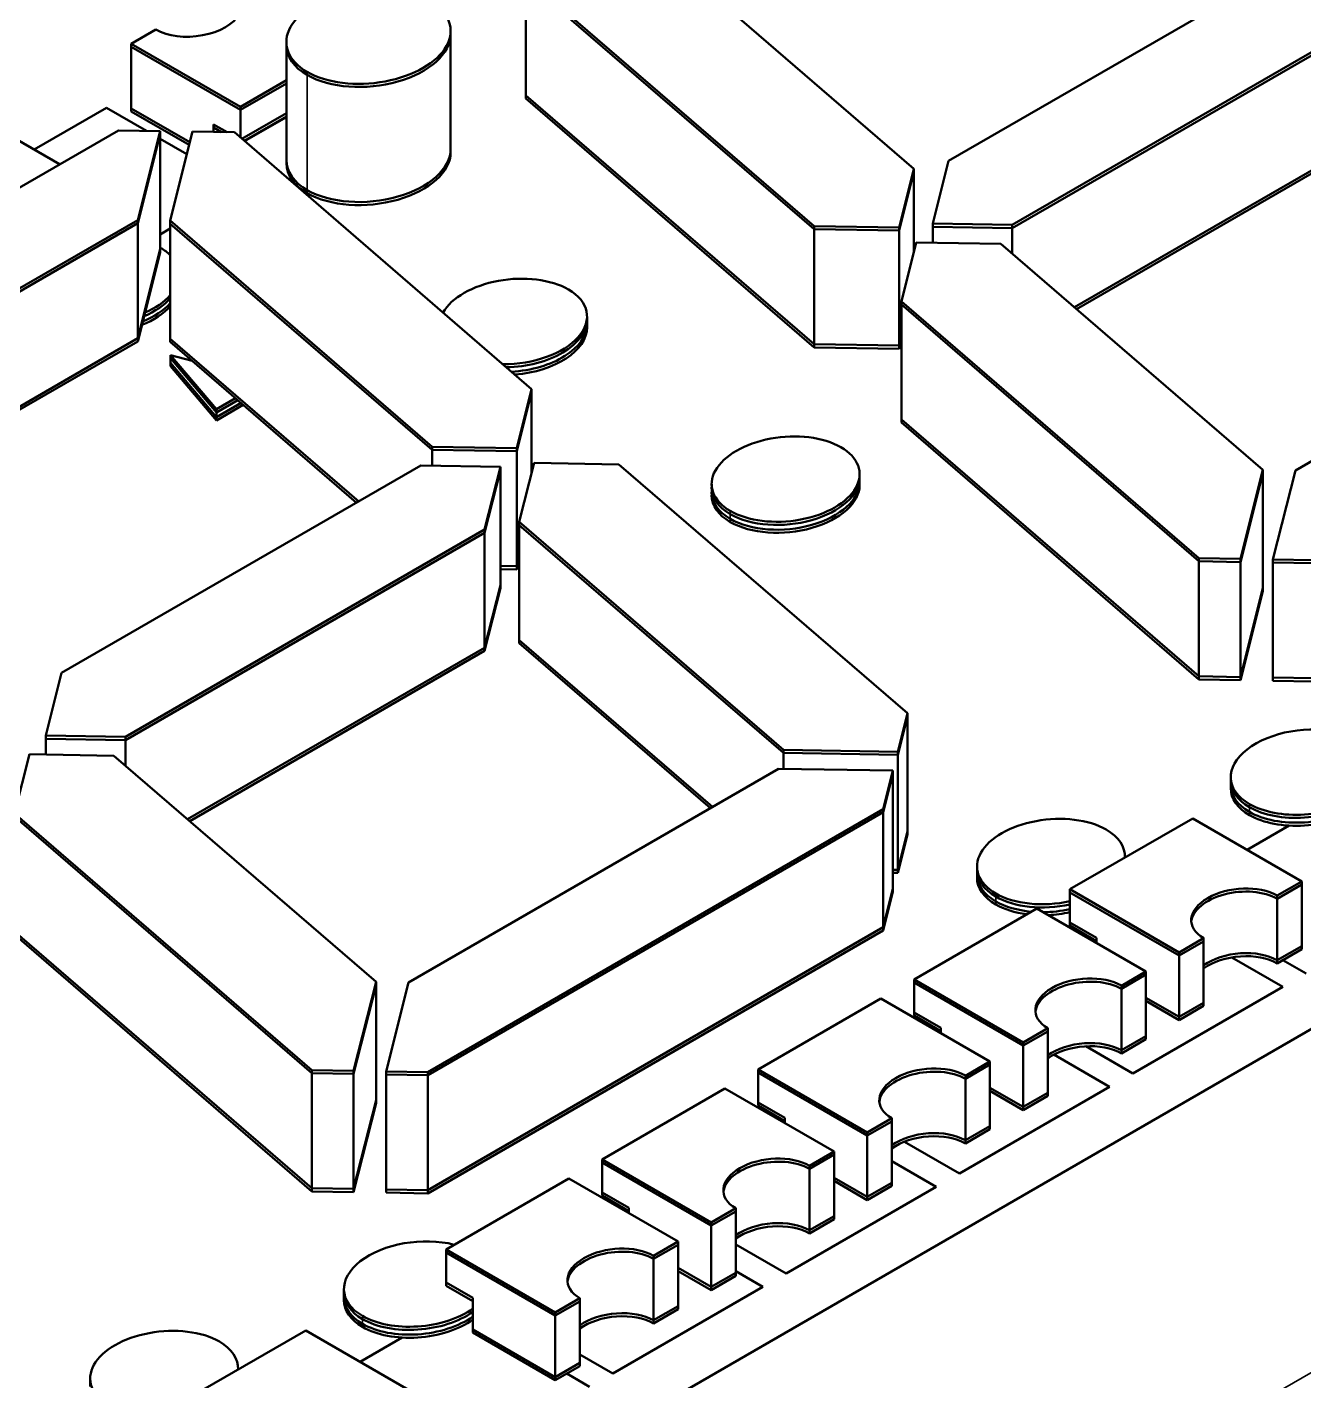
# Model space of a CAD drawing. Header units: inches. Extents: x -24.6 to 49, y -43 to 20.8.
# Drawn here: x -17.941 to -16.378, y 15.449 to 17.106 of the extents above; entities that cross this region are included whole.
import ezdxf

# ---------------------------------------------------------------- set-up
doc = ezdxf.new("R2010")
doc.units = ezdxf.units.IN
doc.header["$MEASUREMENT"] = 0
doc.layers.add('Visible (ANSI)', color=7, linetype='Continuous', lineweight=50)
doc.layers.add('Visible Narrow (ANSI)', color=7, linetype='Continuous', lineweight=35)

msp = doc.modelspace()

# ---------------------------------------------------------------- linework, layer by layer
at = {"layer": 'Visible (ANSI)'}
for p, q in [((-17.179, 17.212), (-16.8555, 16.9328)), ((-16.8132, 16.9423), (-16.3735, 17.1962)), ((-16.9776, 16.8626), (-17.3308, 17.1671)), ((-17.3308, 17.1671), (-17.3308, 17.0225)), ((-16.9776, 16.8587), (-17.3308, 17.1633)), ((-17.3308, 17.1633), (-17.3308, 17.0186)), ((-16.2954, 17.1179), (-16.7351, 16.864)), ((-16.2954, 17.114), (-16.7351, 16.8601)), ((-17.8137, 17.0858), (-17.7836, 17.1032)), ((-17.4227, 17.1016), (-17.4227, 16.9569)), ((-17.4227, 17.0978), (-17.4227, 16.9531)), ((-17.6801, 17.0087), (-17.8137, 17.0858)), ((-17.8137, 17.0858), (-17.8137, 17.0067)), ((-17.6801, 17.0048), (-17.8137, 17.082)), ((-17.8137, 17.082), (-17.8137, 17.0029)), ((-17.6238, 17.088), (-17.6238, 16.9433)), ((-17.6238, 17.0841), (-17.6238, 16.9395)), ((-17.6801, 17.0087), (-17.6238, 17.0412)), ((-17.6801, 17.0048), (-17.6238, 17.0373)), ((-17.6801, 16.971), (-17.6801, 17.0087)), ((-17.3308, 17.0225), (-16.9776, 16.7179)), ((-17.3308, 17.0186), (-16.9776, 16.714)), ((-17.9325, 16.9562), (-17.8438, 17.0074)), ((-17.8438, 17.0074), (-17.7949, 16.9792)), ((-17.8137, 17.0067), (-17.7418, 16.9652)), ((-17.8137, 17.0029), (-17.7426, 16.9619)), ((-17.6801, 16.971), (-17.6801, 17.0048)), ((-17.6238, 17.0007), (-17.6781, 16.9693)), ((-17.6238, 16.9968), (-17.6754, 16.967)), ((-17.6238, 16.996), (-17.6749, 16.9665)), ((-18.3869, 16.6579), (-17.8294, 16.9798)), ((-17.9014, 16.9382), (-17.9854, 16.9867)), ((-17.8294, 16.9798), (-17.7783, 16.9789)), ((-17.7783, 16.9789), (-17.8058, 16.8699)), ((-17.7783, 16.9751), (-17.8058, 16.8661)), ((-17.7783, 16.9789), (-17.7783, 16.8343)), ((-17.7783, 16.9751), (-17.7783, 16.8304)), ((-17.766, 16.8693), (-17.7385, 16.9783)), ((-17.7385, 16.9783), (-17.6874, 16.9774)), ((-17.7128, 16.9778), (-17.7128, 16.9871)), ((-17.7128, 16.9871), (-17.6963, 16.9775)), ((-17.7128, 16.9778), (-17.7128, 16.9832)), ((-17.7128, 16.9832), (-17.7032, 16.9777)), ((-17.6874, 16.9774), (-17.3235, 16.6629)), ((-17.7783, 16.9696), (-17.7455, 16.9507)), ((-16.659, 16.7632), (-16.2954, 16.9732)), ((-16.6564, 16.7609), (-16.2954, 16.9693)), ((-16.8325, 16.8656), (-16.8132, 16.9423)), ((-16.8555, 16.9328), (-16.8737, 16.8608)), ((-16.8555, 16.929), (-16.8737, 16.857)), ((-16.8555, 16.9328), (-16.8555, 16.8309)), ((-16.8555, 16.929), (-16.8555, 16.8309)), ((-17.8058, 16.8699), (-18.2589, 16.6083)), ((-17.8058, 16.8661), (-18.2589, 16.6045)), ((-17.8058, 16.7253), (-17.8058, 16.8699)), ((-17.8058, 16.7214), (-17.8058, 16.8661)), ((-17.766, 16.8595), (-17.7783, 16.8523)), ((-17.4452, 16.5924), (-17.766, 16.8693)), ((-17.766, 16.8693), (-17.766, 16.7246)), ((-17.4452, 16.5886), (-17.766, 16.8654)), ((-17.766, 16.8654), (-17.766, 16.7208)), ((-16.8737, 16.8608), (-16.9776, 16.8626)), ((-16.9776, 16.8626), (-16.9776, 16.7179)), ((-16.8737, 16.857), (-16.9776, 16.8587)), ((-16.9776, 16.8587), (-16.9776, 16.714)), ((-16.8737, 16.8608), (-16.8737, 16.7162)), ((-16.7351, 16.864), (-16.8325, 16.8656)), ((-16.8325, 16.8656), (-16.8325, 16.8423)), ((-16.7351, 16.8601), (-16.8325, 16.8618)), ((-16.8325, 16.8618), (-16.8325, 16.8423)), ((-16.7351, 16.864), (-16.7351, 16.8288)), ((-16.7351, 16.8601), (-16.7351, 16.8288)), ((-16.8737, 16.857), (-16.8737, 16.7123)), ((-16.8708, 16.7704), (-16.8526, 16.8426)), ((-16.8526, 16.8426), (-16.7491, 16.8409)), ((-17.8058, 16.7253), (-17.7783, 16.8343)), ((-17.8058, 16.7214), (-17.7783, 16.8304)), ((-16.7491, 16.8409), (-16.4283, 16.5641)), ((-16.3885, 16.5634), (-15.9354, 16.825)), ((-16.5068, 16.4559), (-16.8708, 16.7704)), ((-16.8708, 16.7704), (-16.8708, 16.6257)), ((-16.5068, 16.4521), (-16.8708, 16.7665)), ((-16.8708, 16.7665), (-16.8708, 16.6219)), ((-17.2557, 16.7424), (-17.2557, 16.752)), ((-17.2557, 16.7385), (-17.2557, 16.7482)), ((-16.8737, 16.7162), (-16.8708, 16.7276)), ((-18.1781, 16.5103), (-17.8058, 16.7253)), ((-18.1754, 16.508), (-17.8058, 16.7214)), ((-17.766, 16.7246), (-17.5352, 16.5255)), ((-17.766, 16.7208), (-17.5379, 16.5239)), ((-16.9776, 16.7179), (-16.8737, 16.7162)), ((-16.9776, 16.714), (-16.8737, 16.7123)), ((-16.8737, 16.7123), (-16.8708, 16.7238)), ((-17.7655, 16.695), (-17.7655, 16.7047)), ((-17.7655, 16.7047), (-17.7389, 16.6974)), ((-17.7094, 16.6382), (-17.7655, 16.7047)), ((-17.7655, 16.6912), (-17.7655, 16.7008)), ((-17.7094, 16.6344), (-17.7655, 16.7008)), ((-17.7655, 16.695), (-17.7094, 16.6286)), ((-17.7655, 16.6912), (-17.7094, 16.6247)), ((-17.3235, 16.6629), (-17.3417, 16.5907)), ((-17.3235, 16.5611), (-17.3235, 16.6629)), ((-17.686, 16.6517), (-17.7094, 16.6382)), ((-17.6833, 16.6494), (-17.7094, 16.6344)), ((-17.7094, 16.6286), (-17.6793, 16.646)), ((-17.7094, 16.6247), (-17.6766, 16.6436)), ((-17.3235, 16.6591), (-17.3417, 16.5868)), ((-17.3235, 16.5611), (-17.3235, 16.6591)), ((-17.7094, 16.6382), (-17.7094, 16.6286)), ((-17.7094, 16.6344), (-17.7094, 16.6247)), ((-15.0705, 16.6291), (-17.6846, 15.1199)), ((-16.8708, 16.6257), (-16.5068, 16.3113)), ((-16.8708, 16.6219), (-16.5068, 16.3074)), ((-17.3417, 16.5907), (-17.4452, 16.5924)), ((-17.4452, 16.5924), (-17.4452, 16.5691)), ((-17.3417, 16.5868), (-17.4452, 16.5886)), ((-17.4452, 16.5886), (-17.4452, 16.5691)), ((-17.3417, 16.5907), (-17.3417, 16.446)), ((-17.3417, 16.5868), (-17.3417, 16.4422)), ((-17.8989, 16.3155), (-17.4592, 16.5693)), ((-17.4592, 16.5693), (-17.3617, 16.5677)), ((-17.3617, 16.5677), (-17.3811, 16.491)), ((-17.3617, 16.5639), (-17.3811, 16.4871)), ((-17.3617, 16.5677), (-17.3617, 16.4231)), ((-17.3617, 16.5639), (-17.3617, 16.4192)), ((-17.3388, 16.5003), (-17.3206, 16.5725)), ((-17.3206, 16.5725), (-17.2167, 16.5708)), ((-17.2167, 16.5708), (-16.8634, 16.2662)), ((-16.4283, 16.5641), (-16.4558, 16.4551)), ((-16.4283, 16.5602), (-16.4558, 16.4512)), ((-16.4283, 16.5641), (-16.4283, 16.4194)), ((-16.4283, 16.5602), (-16.4283, 16.4155)), ((-16.416, 16.4544), (-16.3885, 16.5634)), ((-17.1031, 16.537), (-17.1031, 16.5467)), ((-16.9221, 16.5493), (-16.9221, 16.5589)), ((-16.9221, 16.5454), (-16.9221, 16.555)), ((-17.1031, 16.5331), (-17.1031, 16.5428)), ((-17.0153, 16.2213), (-17.3388, 16.5003)), ((-17.3388, 16.5003), (-17.3388, 16.3556)), ((-17.0153, 16.2175), (-17.3388, 16.4964)), ((-17.3388, 16.4964), (-17.3388, 16.3517)), ((-17.3811, 16.491), (-17.8208, 16.2371)), ((-17.3811, 16.4871), (-17.8208, 16.2333)), ((-17.3811, 16.3463), (-17.3811, 16.491)), ((-17.3811, 16.3425), (-17.3811, 16.4871)), ((-17.3617, 16.4464), (-17.3417, 16.446)), ((-17.3417, 16.446), (-17.3388, 16.4575)), ((-17.3417, 16.4422), (-17.3388, 16.4536)), ((-16.4558, 16.4551), (-16.5068, 16.4559)), ((-16.5068, 16.4559), (-16.5068, 16.3113)), ((-16.4558, 16.4512), (-16.5068, 16.4521)), ((-16.5068, 16.4521), (-16.5068, 16.3074)), ((-16.4558, 16.4551), (-16.4558, 16.3104)), ((-16.4558, 16.4512), (-16.4558, 16.3066)), ((-16.3649, 16.4536), (-16.416, 16.4544)), ((-16.416, 16.4544), (-16.416, 16.3098)), ((-16.3649, 16.4497), (-16.416, 16.4506)), ((-16.416, 16.4506), (-16.416, 16.3059)), ((-17.3617, 16.4425), (-17.3417, 16.4422)), ((-17.3811, 16.3463), (-17.3617, 16.4231)), ((-17.3811, 16.3425), (-17.3617, 16.4192)), ((-16.4558, 16.3104), (-16.4283, 16.4194)), ((-16.4558, 16.3066), (-16.4283, 16.4155)), ((-17.7448, 16.1364), (-17.3811, 16.3463)), ((-17.3388, 16.3556), (-17.102, 16.1514)), ((-17.3388, 16.3517), (-17.1046, 16.1499)), ((-17.7421, 16.1341), (-17.3811, 16.3425)), ((-17.9182, 16.2388), (-17.8989, 16.3155)), ((-16.5068, 16.3113), (-16.4558, 16.3104)), ((-16.5068, 16.3074), (-16.4558, 16.3066)), ((-16.416, 16.3098), (-16.3649, 16.3089)), ((-16.416, 16.3059), (-16.3649, 16.3051)), ((-16.8634, 16.2662), (-16.8753, 16.219)), ((-16.8634, 16.2623), (-16.8753, 16.2152)), ((-16.8634, 16.1216), (-16.8634, 16.2662)), ((-16.8634, 16.1177), (-16.8634, 16.2623)), ((-17.8208, 16.2371), (-17.9182, 16.2388)), ((-17.9182, 16.2388), (-17.9182, 16.2154)), ((-17.8208, 16.2333), (-17.9182, 16.2349)), ((-17.9182, 16.2349), (-17.9182, 16.2154)), ((-17.8208, 16.2371), (-17.8208, 16.202)), ((-17.8208, 16.2333), (-17.8208, 16.202)), ((-17.9565, 16.1435), (-17.9383, 16.2158)), ((-17.9383, 16.2158), (-17.8348, 16.2141)), ((-17.8348, 16.2141), (-17.514, 15.9372)), ((-16.8753, 16.219), (-17.0153, 16.2213)), ((-17.0153, 16.2213), (-17.0153, 16.198)), ((-16.8753, 16.2152), (-17.0153, 16.2175)), ((-17.0153, 16.2175), (-17.0153, 16.198)), ((-16.8753, 16.219), (-16.8753, 16.0744)), ((-16.8753, 16.2152), (-16.8753, 16.0705)), ((-17.4742, 15.9365), (-17.0211, 16.1981)), ((-17.0211, 16.1981), (-16.8812, 16.1958)), ((-16.8812, 16.1958), (-16.8931, 16.1486)), ((-16.8812, 16.1958), (-16.8812, 16.0512)), ((-16.8812, 16.1919), (-16.8931, 16.1448)), ((-16.8812, 16.1919), (-16.8812, 16.0473)), ((-16.4676, 16.1782), (-16.4676, 16.1879)), ((-16.4676, 16.1744), (-16.4676, 16.184)), ((-16.8931, 16.1486), (-17.4506, 15.8267)), ((-16.8931, 16.004), (-16.8931, 16.1486)), ((-17.5925, 15.8291), (-17.9565, 16.1435)), ((-17.5925, 15.8252), (-17.9565, 16.1397)), ((-16.8931, 16.1448), (-17.4506, 15.8229)), ((-16.8931, 16.0001), (-16.8931, 16.1448)), ((-16.5142, 16.1373), (-16.6645, 16.0505)), ((-16.5142, 16.1373), (-16.3806, 16.0601)), ((-16.8753, 16.0744), (-16.8634, 16.1216)), ((-16.8753, 16.0705), (-16.8634, 16.1177)), ((-16.4476, 16.0988), (-16.3963, 16.1285)), ((-16.5972, 16.0893), (-16.5972, 16.0906)), ((-16.8812, 16.0745), (-16.8753, 16.0744)), ((-16.8812, 16.0706), (-16.8753, 16.0705)), ((-16.7782, 16.0687), (-16.7782, 16.0783)), ((-16.7782, 16.0648), (-16.7782, 16.0745)), ((-16.8931, 16.004), (-16.8812, 16.0512)), ((-16.8931, 16.0001), (-16.8812, 16.0473)), ((-16.6645, 16.0505), (-16.5309, 15.9733)), ((-16.6645, 16.0505), (-16.6645, 16.01)), ((-16.6645, 16.0466), (-16.5309, 15.9695)), ((-16.6645, 16.0466), (-16.6645, 16.0061)), ((-16.3806, 16.0601), (-16.4106, 16.0428)), ((-16.3806, 16.0563), (-16.4106, 16.0389)), ((-16.3806, 16.0601), (-16.3806, 15.981)), ((-16.3806, 16.0563), (-16.3806, 15.9772)), ((-16.4106, 16.0428), (-16.4106, 15.9637)), ((-16.4106, 16.0389), (-16.4106, 15.9598)), ((-16.7051, 16.027), (-16.8554, 15.9402)), ((-16.7051, 16.027), (-16.5715, 15.9499)), ((-17.9565, 15.9989), (-17.5925, 15.6844)), ((-17.4506, 15.6821), (-16.8931, 16.004)), ((-17.4506, 15.6782), (-16.8931, 16.0001)), ((-16.6318, 15.9911), (-16.6645, 16.01)), ((-16.6318, 15.9872), (-16.6645, 16.0061)), ((-17.9565, 15.995), (-17.5925, 15.6806)), ((-16.6385, 15.9886), (-16.6364, 15.9899)), ((-16.6318, 15.9847), (-16.6318, 15.9911)), ((-16.6318, 15.9847), (-16.6318, 15.9872)), ((-16.5008, 15.9907), (-16.5309, 15.9733)), ((-16.5008, 15.9868), (-16.5309, 15.9695)), ((-16.5008, 15.9116), (-16.5008, 15.9907)), ((-16.5008, 15.9077), (-16.5008, 15.9868)), ((-16.4106, 15.9637), (-16.3806, 15.981)), ((-16.5309, 15.9733), (-16.5309, 15.8942)), ((-16.5309, 15.9695), (-16.5309, 15.8904)), ((-16.4662, 15.9671), (-16.4039, 15.9312)), ((-16.4106, 15.9598), (-16.3806, 15.9772)), ((-16.3755, 15.9476), (-16.4037, 15.9638)), ((-16.5715, 15.9499), (-16.6015, 15.9325)), ((-16.5715, 15.9499), (-16.5715, 15.8708)), ((-17.514, 15.9372), (-17.5415, 15.8282)), ((-17.514, 15.9333), (-17.5415, 15.8244)), ((-17.514, 15.9372), (-17.514, 15.7925)), ((-17.514, 15.9333), (-17.514, 15.7887)), ((-17.5017, 15.8276), (-17.4742, 15.9365)), ((-16.8554, 15.9402), (-16.7218, 15.8631)), ((-16.8554, 15.9402), (-16.8554, 15.8997)), ((-16.8554, 15.9364), (-16.7218, 15.8592)), ((-16.8554, 15.9364), (-16.8554, 15.8959)), ((-16.5715, 15.946), (-16.6015, 15.9287)), ((-16.6015, 15.9325), (-16.6015, 15.8535)), ((-16.4039, 15.9312), (-16.5877, 15.8251)), ((-16.5715, 15.946), (-16.5715, 15.867)), ((-16.896, 15.9168), (-17.0463, 15.83)), ((-16.896, 15.9168), (-16.7624, 15.8397)), ((-16.6015, 15.9287), (-16.6015, 15.8496)), ((-16.5309, 15.8942), (-16.5715, 15.9177)), ((-16.5309, 15.8904), (-16.5715, 15.9138)), ((-16.8227, 15.8808), (-16.8554, 15.8997)), ((-16.5309, 15.8942), (-16.5008, 15.9116)), ((-16.5309, 15.8904), (-16.5008, 15.9077)), ((-16.8227, 15.877), (-16.8554, 15.8959)), ((-16.8227, 15.8745), (-16.8227, 15.8808)), ((-16.8295, 15.8784), (-16.8273, 15.8796)), ((-16.8227, 15.8745), (-16.8227, 15.877)), ((-16.6917, 15.8805), (-16.7218, 15.8631)), ((-16.6917, 15.8766), (-16.7218, 15.8592)), ((-16.6917, 15.8014), (-16.6917, 15.8805)), ((-16.6917, 15.7975), (-16.6917, 15.8766)), ((-16.6015, 15.8535), (-16.5715, 15.8708)), ((-16.6015, 15.8496), (-16.5715, 15.867)), ((-16.7218, 15.8631), (-16.7218, 15.784)), ((-16.7218, 15.8592), (-16.7218, 15.7802)), ((-16.6842, 15.8481), (-16.6161, 15.8087)), ((-16.5877, 15.8251), (-16.6451, 15.8583)), ((-16.7624, 15.8397), (-16.7925, 15.8223)), ((-16.7624, 15.8358), (-16.7925, 15.8184)), ((-16.7624, 15.8397), (-16.7624, 15.7606)), ((-16.7624, 15.8358), (-16.7624, 15.7567)), ((-17.5415, 15.8282), (-17.5925, 15.8291)), ((-17.5925, 15.8291), (-17.5925, 15.6844)), ((-17.5415, 15.8244), (-17.5925, 15.8252)), ((-17.5925, 15.8252), (-17.5925, 15.6806)), ((-17.5415, 15.8282), (-17.5415, 15.6836)), ((-17.5415, 15.8244), (-17.5415, 15.6797)), ((-17.4506, 15.8267), (-17.5017, 15.8276)), ((-17.5017, 15.8276), (-17.5017, 15.6829)), ((-17.4506, 15.8229), (-17.5017, 15.8237)), ((-17.5017, 15.8237), (-17.5017, 15.6791)), ((-17.4506, 15.8267), (-17.4506, 15.6821)), ((-17.4506, 15.8229), (-17.4506, 15.6782)), ((-17.0463, 15.83), (-16.9127, 15.7529)), ((-17.0463, 15.83), (-17.0463, 15.7895)), ((-17.0463, 15.8262), (-16.9127, 15.749)), ((-17.0463, 15.8262), (-17.0463, 15.7857)), ((-16.7925, 15.7432), (-16.7925, 15.8223)), ((-16.7925, 15.7394), (-16.7925, 15.8184)), ((-17.0869, 15.8066), (-17.2373, 15.7198)), ((-17.0869, 15.8066), (-16.9533, 15.7294)), ((-16.6161, 15.8087), (-16.7998, 15.7026)), ((-16.7218, 15.784), (-16.7624, 15.8075)), ((-16.7218, 15.7802), (-16.7624, 15.8036)), ((-16.7218, 15.784), (-16.6917, 15.8014)), ((-17.5415, 15.6836), (-17.514, 15.7925)), ((-17.5415, 15.6797), (-17.514, 15.7887)), ((-17.0136, 15.7706), (-17.0463, 15.7895)), ((-17.0136, 15.7668), (-17.0463, 15.7857)), ((-16.7218, 15.7802), (-16.6917, 15.7975)), ((-17.0204, 15.7682), (-17.0182, 15.7694)), ((-17.0136, 15.7643), (-17.0136, 15.7706)), ((-17.0136, 15.7643), (-17.0136, 15.7668)), ((-16.8827, 15.7702), (-16.9127, 15.7529)), ((-16.8827, 15.7664), (-16.9127, 15.749)), ((-16.8827, 15.7702), (-16.8827, 15.6912)), ((-16.8827, 15.7664), (-16.8827, 15.6873)), ((-16.9127, 15.7529), (-16.9127, 15.6738)), ((-16.9127, 15.749), (-16.9127, 15.6699)), ((-16.7925, 15.7432), (-16.7624, 15.7606)), ((-16.7925, 15.7394), (-16.7624, 15.7567)), ((-16.7998, 15.7026), (-16.8671, 15.7415)), ((-17.2373, 15.7198), (-17.1036, 15.6426)), ((-17.2373, 15.7198), (-17.2373, 15.6793)), ((-17.2373, 15.7159), (-17.1036, 15.6388)), ((-17.2373, 15.7159), (-17.2373, 15.6754)), ((-16.9533, 15.7294), (-16.9834, 15.7121)), ((-16.9533, 15.7256), (-16.9834, 15.7082)), ((-16.9533, 15.7294), (-16.9533, 15.6504)), ((-16.9533, 15.7256), (-16.9533, 15.6465)), ((-16.8827, 15.7177), (-16.8282, 15.6862)), ((-16.9834, 15.633), (-16.9834, 15.7121)), ((-16.9834, 15.6291), (-16.9834, 15.7082)), ((-17.5925, 15.6844), (-17.5415, 15.6836)), ((-17.5017, 15.6829), (-17.4506, 15.6821)), ((-17.2779, 15.6964), (-17.4282, 15.6096)), ((-17.2779, 15.6964), (-17.1442, 15.6192)), ((-16.8282, 15.6862), (-17.0119, 15.5802)), ((-16.9127, 15.6738), (-16.9533, 15.6972)), ((-16.9127, 15.6699), (-16.9533, 15.6934)), ((-16.9127, 15.6738), (-16.8827, 15.6912)), ((-16.9127, 15.6699), (-16.8827, 15.6873)), ((-17.5925, 15.6806), (-17.5415, 15.6797)), ((-17.5017, 15.6791), (-17.4506, 15.6782)), ((-17.2045, 15.6604), (-17.2373, 15.6793)), ((-17.2045, 15.6565), (-17.2373, 15.6754)), ((-17.2113, 15.6579), (-17.2091, 15.6592)), ((-17.2045, 15.654), (-17.2045, 15.6604)), ((-17.2045, 15.654), (-17.2045, 15.6565)), ((-17.0736, 15.66), (-17.1036, 15.6426)), ((-17.0736, 15.6561), (-17.1036, 15.6388)), ((-17.0736, 15.66), (-17.0736, 15.5809)), ((-17.0736, 15.6561), (-17.0736, 15.5771)), ((-16.9834, 15.633), (-16.9533, 15.6504)), ((-17.1036, 15.6426), (-17.1036, 15.5636)), ((-17.1036, 15.6388), (-17.1036, 15.5597)), ((-16.9834, 15.6291), (-16.9533, 15.6465)), ((-17.1442, 15.6192), (-17.1743, 15.6019)), ((-17.1442, 15.6154), (-17.1743, 15.598)), ((-17.1442, 15.6192), (-17.1442, 15.5401)), ((-17.1442, 15.6154), (-17.1442, 15.5363)), ((-17.0119, 15.5802), (-17.0736, 15.6157)), ((-17.4282, 15.6096), (-17.2946, 15.5324)), ((-17.4282, 15.6096), (-17.4282, 15.5691)), ((-17.4282, 15.6057), (-17.2946, 15.5286)), ((-17.4282, 15.6057), (-17.4282, 15.5652)), ((-17.1743, 15.5228), (-17.1743, 15.6019)), ((-17.1743, 15.5189), (-17.1743, 15.598)), ((-17.1036, 15.5636), (-17.1442, 15.587)), ((-17.1036, 15.5597), (-17.1442, 15.5831)), ((-17.0736, 15.583), (-17.0403, 15.5638)), ((-17.3954, 15.5502), (-17.4282, 15.5691)), ((-17.1036, 15.5636), (-17.0736, 15.5809)), ((-17.1036, 15.5597), (-17.0736, 15.5771)), ((-17.5533, 15.5514), (-17.5533, 15.561)), ((-17.5533, 15.5475), (-17.5533, 15.5572)), ((-17.3954, 15.5463), (-17.4282, 15.5652)), ((-17.3954, 15.5116), (-17.3954, 15.5502)), ((-17.2645, 15.5498), (-17.2946, 15.5324)), ((-17.2645, 15.5498), (-17.2645, 15.4707)), ((-17.0403, 15.5638), (-17.2241, 15.4577)), ((-17.3954, 15.5077), (-17.3954, 15.5463)), ((-17.2645, 15.5459), (-17.2946, 15.5286)), ((-17.2946, 15.5324), (-17.2946, 15.4533)), ((-17.2645, 15.5459), (-17.2645, 15.4668)), ((-17.1743, 15.5228), (-17.1442, 15.5401)), ((-17.1743, 15.5189), (-17.1442, 15.5363)), ((-17.2946, 15.5286), (-17.2946, 15.4495)), ((-17.5999, 15.5104), (-17.7502, 15.4236)), ((-17.5999, 15.5104), (-17.4663, 15.4333)), ((-17.5333, 15.472), (-17.482, 15.5017)), ((-17.2946, 15.4533), (-17.3954, 15.5116)), ((-17.2946, 15.4495), (-17.3954, 15.5077)), ((-17.2946, 15.4533), (-17.2645, 15.4707)), ((-17.2946, 15.4495), (-17.2645, 15.4668)), ((-17.2241, 15.4577), (-17.2645, 15.481)), ((-17.8639, 15.4419), (-17.8639, 15.4515)), ((-17.6829, 15.4625), (-17.6829, 15.4638)), ((-17.2806, 15.4575), (-17.2525, 15.4413))]:
    msp.add_line(p, q, dxfattribs=at)
for centre, major_axis, start_param, end_param in [((-17.7385, 17.1292), (0.0602, 0.0061), 3.811058, 6.952651), ((-17.5232, 17.0948), (-0.1004, -0.0101), 3.811058, 6.952651), ((-17.5232, 17.0948), (0.1004, 0.0101), 3.811058, 6.952651), ((-17.5232, 17.091), (0.1004, 0.0101), 3.811058, 6.226009), ((-17.5232, 17.091), (-0.1004, -0.0101), 6.226009, 6.952651), ((-17.5232, 16.9501), (0.1004, 0.0101), 3.084416, 3.811058), ((-17.5232, 16.9501), (-0.1004, -0.0101), 0.669466, 3.084416), ((-17.5232, 16.9463), (-0.1004, -0.0101), 0.669466, 3.084416), ((-17.5232, 16.9463), (0.1004, 0.0101), 3.084416, 3.811058), ((-17.8458, 16.797), (-0.0904, -0.0091), 3.811058, 3.812943), ((-17.8458, 16.797), (0.0904, 0.0091), 0.432826, 0.669466), ((-17.3462, 16.7459), (-0.0904, -0.0091), 3.811058, 5.900315), ((-17.8458, 16.797), (0.0904, 0.0091), 5.226427, 5.736006), ((-17.3462, 16.7459), (0.0904, 0.0091), 4.51346, 6.952651), ((-17.8458, 16.7835), (-0.0904, -0.0091), 2.03564, 2.594414), ((-17.8458, 16.7873), (-0.0904, -0.0091), 2.049494, 2.594414), ((-17.8458, 16.7931), (0.0904, 0.0091), 5.212164, 5.736006), ((-17.3462, 16.742), (0.0904, 0.0091), 4.563113, 6.226009), ((-17.3462, 16.7363), (-0.0904, -0.0091), 1.492751, 3.084416), ((-17.3462, 16.7324), (-0.0904, -0.0091), 1.538443, 3.084416), ((-17.0126, 16.5528), (-0.0904, -0.0091), 3.811058, 6.952651), ((-17.0126, 16.5528), (0.0904, 0.0091), 3.811058, 6.952651), ((-17.0126, 16.5489), (0.0904, 0.0091), 3.811058, 6.226009), ((-17.0126, 16.5431), (-0.0904, -0.0091), 0.669466, 3.084416), ((-17.0126, 16.5393), (-0.0904, -0.0091), 0.669466, 3.084416), ((-17.0126, 16.5489), (-0.0904, -0.0091), 6.226009, 6.952651), ((-17.0126, 16.5431), (0.0904, 0.0091), 3.084416, 3.811058), ((-17.0126, 16.5393), (0.0904, 0.0091), 3.084416, 3.811058), ((-16.3771, 16.194), (-0.0904, -0.0091), 4.139899, 6.952651), ((-16.3771, 16.1902), (-0.0904, -0.0091), 6.226009, 6.952651), ((-16.3771, 16.1844), (0.0904, 0.0091), 3.084416, 3.811058), ((-16.3771, 16.1805), (0.0904, 0.0091), 3.084416, 3.811058), ((-16.3771, 16.194), (0.0904, 0.0091), 3.811058, 5.494395), ((-16.3771, 16.1902), (0.0904, 0.0091), 3.811058, 5.494395), ((-16.3771, 16.1844), (-0.0904, -0.0091), 0.669466, 2.352803), ((-16.3771, 16.1805), (-0.0904, -0.0091), 0.669466, 2.352803), ((-16.6877, 16.0845), (-0.0904, -0.0091), 3.811058, 6.952651), ((-16.6877, 16.0845), (0.0904, 0.0091), 6.201484, 6.952651), ((-16.6877, 16.0806), (-0.0904, -0.0091), 6.226009, 6.952651), ((-16.6877, 16.0748), (0.0904, 0.0091), 3.084416, 3.811058), ((-16.6877, 16.071), (0.0904, 0.0091), 3.084416, 3.811058), ((-16.4557, 16.0167), (0.0602, 0.0061), 0.669466, 3.811058), ((-16.4557, 16.0129), (0.0602, 0.0061), 0.669466, 3.028639), ((-16.6877, 16.0845), (0.0904, 0.0091), 3.811058, 4.914351), ((-16.6877, 16.0806), (0.0904, 0.0091), 3.811058, 4.914351), ((-16.6877, 16.0748), (-0.0904, -0.0091), 0.669466, 1.24419), ((-16.6877, 16.071), (-0.0904, -0.0091), 0.669466, 1.179318), ((-16.6877, 16.0748), (-0.0904, -0.0091), 1.406664, 1.772758), ((-16.6877, 16.071), (-0.0904, -0.0091), 1.477429, 1.772758), ((-16.4557, 15.9376), (-0.0602, -0.0061), 3.811058, 5.499366), ((-16.4557, 15.9338), (-0.0602, -0.0061), 3.811058, 5.499366), ((-16.6466, 15.9065), (0.0602, 0.0061), 0.669466, 3.811058), ((-16.6466, 15.9026), (0.0602, 0.0061), 0.669466, 3.028639), ((-16.6466, 15.8274), (-0.0602, -0.0061), 3.811058, 5.499366), ((-16.6466, 15.8236), (-0.0602, -0.0061), 3.811058, 5.499366), ((-16.8376, 15.7963), (0.0602, 0.0061), 0.669466, 3.811058), ((-16.8376, 15.7924), (0.0602, 0.0061), 0.669466, 3.028639), ((-16.8376, 15.7172), (-0.0602, -0.0061), 3.811058, 5.499366), ((-16.8376, 15.7133), (-0.0602, -0.0061), 3.811058, 5.499366), ((-17.0285, 15.686), (0.0602, 0.0061), 0.669466, 3.811058), ((-17.0285, 15.6822), (0.0602, 0.0061), 0.669466, 3.028639), ((-17.0285, 15.607), (-0.0602, -0.0061), 3.811058, 5.499366), ((-17.0285, 15.6031), (-0.0602, -0.0061), 3.811058, 5.499366), ((-17.4628, 15.5672), (-0.0904, -0.0091), 4.139793, 6.952651), ((-17.2194, 15.5758), (0.0602, 0.0061), 0.669466, 3.811058), ((-17.2194, 15.572), (0.0602, 0.0061), 0.669466, 3.028639), ((-17.4628, 15.5633), (-0.0904, -0.0091), 6.226009, 6.952651), ((-17.4628, 15.5575), (0.0904, 0.0091), 3.084416, 3.811058), ((-17.4628, 15.5537), (0.0904, 0.0091), 3.084416, 3.811058), ((-17.4628, 15.5672), (0.0904, 0.0091), 3.811058, 5.494395), ((-17.4628, 15.5633), (0.0904, 0.0091), 3.811058, 5.494395), ((-17.2194, 15.4967), (-0.0602, -0.0061), 3.811058, 5.499366), ((-17.4628, 15.5575), (-0.0904, -0.0091), 0.669466, 2.352803), ((-17.4628, 15.5537), (-0.0904, -0.0091), 0.669466, 2.352803), ((-17.2194, 15.4929), (-0.0602, -0.0061), 3.811058, 5.499366), ((-17.7734, 15.4576), (-0.0904, -0.0091), 3.811058, 6.952651), ((-17.7734, 15.4576), (0.0904, 0.0091), 6.201484, 6.952651)]:
    msp.add_ellipse(centre, major_axis=major_axis, ratio=0.569494, start_param=start_param, end_param=end_param, dxfattribs=at)
at = {"layer": 'Visible Narrow (ANSI)'}
for p, q in [((-17.5984, 16.9067), (-17.5984, 17.0514)), ((-17.5984, 16.9029), (-17.5984, 17.0476)), ((-17.0803, 16.5041), (-17.0803, 16.5137)), ((-17.0803, 16.5002), (-17.0803, 16.5099)), ((-15.0255, 16.2348), (-16.9077, 15.1481)), ((-16.4447, 16.1453), (-16.4447, 16.155)), ((-16.4447, 16.1414), (-16.4447, 16.1511)), ((-16.7554, 16.0358), (-16.7554, 16.0454)), ((-16.7554, 16.0319), (-16.7554, 16.0416)), ((-17.5304, 15.5185), (-17.5304, 15.5281)), ((-17.5304, 15.5146), (-17.5304, 15.5243))]:
    msp.add_line(p, q, dxfattribs=at)

doc.saveas('drawing.dxf')
